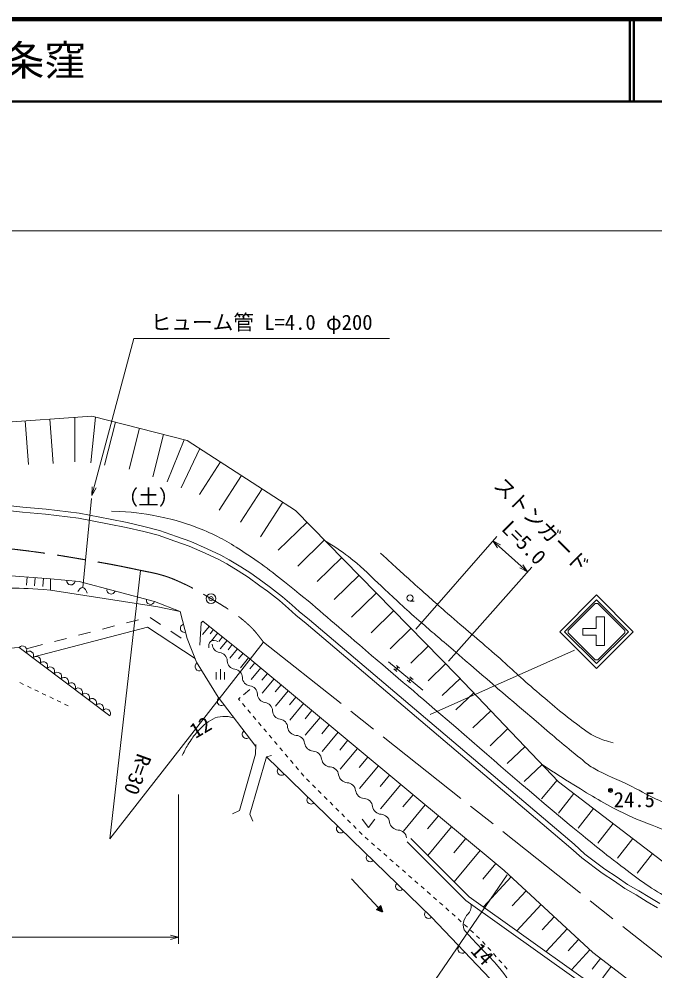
# Model space of a CAD drawing. Units: millimetres, scale not verified. Extents: x 40000 to 680000, y 20000 to 380000.
# Drawn here: x 434765 to 511798, y 264718 to 380000 of the extents above; entities that cross this region are included whole.
import ezdxf
from ezdxf.enums import TextEntityAlignment as Align

# ---------------------------------------------------------------- set-up
doc = ezdxf.new("R2010")
doc.units = ezdxf.units.MM
doc.header["$LTSCALE"] = 1000
doc.header["$PDMODE"] = 32
doc.header["$PDSIZE"] = 500
doc.linetypes.add('CHAIN', pattern=[18.5, 12, -1.5, 3.5, -1.5])
for name, color, linetype, lineweight in [('M-BGD', 7, 'Continuous', 13), ('M-BGD-HTXT', 7, 'Continuous', 13), ('M-BMK', 2, 'CHAIN', 13), ('M-BMK-SRVR', 3, 'Continuous', 13), ('M-STR-HTXT', 7, 'Continuous', 13), ('M-TTL', 2, 'Continuous', 140), ('M-TTL-LINE', 7, 'Continuous', 50), ('M-TTL-TXT', 7, 'Continuous', 13)]:
    doc.layers.add(name, color=color, linetype=linetype, lineweight=lineweight)
doc.styles.add('ＭＳ ゴシック', font='')
doc.styles.get('ＭＳ ゴシック').set_extended_font_data('MS Gothic')

msp = doc.modelspace()

# ---------------------------------------------------------------- linework, layer by layer
at = {"layer": 'M-BGD'}
for p, q in [((421460, 330316), (443602, 331911)), ((435523, 331329), (435903, 326059)), ((438515, 331544), (438901, 326185)), ((441508, 331760), (441544, 326368)), ((444017, 331805), (443482, 326271)), ((443602, 331911), (455133, 328967)), ((446461, 331181), (445129, 325967)), ((449367, 330439), (448105, 325494)), ((452274, 329697), (450960, 324548)), ((454787, 329055), (452717, 323954)), ((455133, 328967), (468259, 320502)), ((456653, 327986), (454414, 323227)), ((459175, 326360), (456623, 322403)), ((461696, 324735), (458988, 320536)), ((464217, 323109), (461601, 319051)), ((442477, 311167), (443547, 321936)), ((466738, 321483), (464025, 317275)), ((468259, 320502), (487855, 300507)), ((469658, 319075), (466175, 315662)), ((471757, 316932), (468517, 313757)), ((473857, 314790), (470889, 311881)), ((424929, 313236), (438559, 312219)), ((435733, 312430), (435659, 311432)), ((475957, 312647), (472953, 309703)), ((436730, 312355), (436656, 311358)), ((437728, 312281), (437653, 311283)), ((438586, 310844), (438559, 312219)), ((451575, 308809), (438586, 310844)), ((478057, 310505), (475054, 307561)), ((482128, 309511), (482628, 309511)), ((454273, 308245), (451575, 308809)), ((480157, 308362), (477413, 305673)), ((447776, 306878), (449228, 307255)), ((450661, 307515), (451913, 306688)), ((456664, 304170), (456809, 306884)), ((456809, 306884), (457037, 307093)), ((457037, 307093), (462733, 302521)), ((441969, 305371), (443421, 305747)), ((444873, 306124), (446324, 306501)), ((453165, 305862), (454417, 305036)), ((457817, 306467), (456999, 305447)), ((458327, 306058), (457918, 305548)), ((458837, 305648), (458062, 304684)), ((482257, 306220), (479724, 303738)), ((439065, 304617), (440517, 304994)), ((459402, 305194), (458948, 304629)), ((459968, 304741), (459147, 303717)), ((435677, 303738), (437613, 304240)), ((460590, 304241), (460091, 303619)), ((461212, 303742), (460297, 302601)), ((461895, 303193), (461347, 302510)), ((484356, 304077), (482214, 301977)), ((462578, 302645), (461599, 301425)), ((462733, 302521), (493519, 276894)), ((479539, 302154), (483664, 298716)), ((458663, 300032), (458663, 300907)), ((459163, 300032), (459163, 301282)), ((459663, 300032), (459663, 300907)), ((463320, 302033), (462705, 301294)), ((464059, 301417), (462883, 300006)), ((480163, 301308), (480547, 300988)), ((480675, 301532), (480355, 301148)), ((480483, 301693), (480867, 301372)), ((486456, 301934), (484314, 299835)), ((464857, 300753), (464192, 299955)), ((465655, 300089), (464220, 298365)), ((481790, 299953), (482174, 299632)), ((482302, 300177), (481982, 299792)), ((482110, 300337), (482494, 300017)), ((488209, 300136), (486037, 298067)), ((487855, 300507), (500122, 287627)), ((434871, 299634), (435322, 299418)), ((435772, 299201), (436223, 298984)), ((436674, 298768), (437124, 298551)), ((462704, 298791), (461939, 298147)), ((466517, 299371), (465800, 298509)), ((467379, 298654), (465829, 296792)), ((437575, 298334), (438025, 298118)), ((438476, 297901), (438927, 297684)), ((439377, 297468), (439828, 297251)), ((461557, 297825), (461347, 297649)), ((461347, 297649), (461494, 297476)), ((468310, 297879), (467535, 296948)), ((489851, 298412), (487678, 296343)), ((440279, 297034), (440729, 296818)), ((461817, 297094), (462140, 296713)), ((462464, 296331), (462787, 295950)), ((469240, 297104), (467567, 295094)), ((463110, 295568), (463433, 295187)), ((470245, 296268), (469409, 295263)), ((471250, 295431), (469443, 293261)), ((491920, 296239), (489747, 294170)), ((463756, 294805), (464080, 294424)), ((464403, 294042), (464726, 293661)), ((472335, 294528), (471432, 293443)), ((493989, 294067), (491816, 291998)), ((465049, 293279), (465372, 292898)), ((473420, 293624), (471469, 291281)), ((463423, 290988), (463434, 292140)), ((465695, 292516), (466019, 292135)), ((466342, 291753), (466665, 291372)), ((474592, 292649), (473617, 291477)), ((475764, 291674), (473657, 289143)), ((496058, 291895), (493885, 289826)), ((461477, 284147), (463423, 290988)), ((464759, 290655), (462737, 283694)), ((465338, 290798), (464759, 290655)), ((466988, 290990), (467311, 290609)), ((477029, 290620), (475976, 289355)), ((467635, 290227), (467958, 289846)), ((468281, 289464), (468604, 289083)), ((478294, 289567), (476020, 286835)), ((498127, 289722), (495954, 287653)), ((468927, 288701), (469251, 288320)), ((479660, 288430), (478523, 287064)), ((469604, 287966), (469958, 287613)), ((470312, 287260), (470666, 286906)), ((481026, 287293), (478570, 284342)), ((499934, 287825), (498067, 285565)), ((500122, 287627), (513309, 277537)), ((471020, 286553), (471374, 286200)), ((482502, 286065), (481274, 284589)), ((501951, 286228), (500128, 283845)), ((471728, 285847), (472082, 285494)), ((472436, 285141), (472790, 284788)), ((483977, 284837), (481325, 281651)), ((460604, 283759), (461477, 284147)), ((462737, 283694), (463076, 282870)), ((473144, 284435), (473498, 284082)), ((473852, 283728), (474206, 283375)), ((504333, 284405), (502510, 282022)), ((474560, 283022), (474914, 282669)), ((476345, 283086), (477095, 282086)), ((477095, 282086), (477845, 283086)), ((485570, 283511), (484244, 281918)), ((506716, 282582), (504893, 280199)), ((475268, 282316), (475621, 281963)), ((475975, 281610), (476329, 281257)), ((487163, 282185), (484278, 278719)), ((476691, 280912), (477067, 280582)), ((477443, 280253), (477819, 279923)), ((488895, 280742), (487453, 279010)), ((509098, 280759), (507275, 278376)), ((478195, 279594), (478572, 279264)), ((490628, 279300), (487480, 275519)), ((478948, 278935), (479324, 278605)), ((479700, 278276), (480076, 277946)), ((511481, 278936), (509658, 276553)), ((480452, 277617), (480828, 277287)), ((481204, 276958), (481580, 276628)), ((492518, 277726), (490945, 275836)), ((493519, 276894), (504272, 266948)), ((475036, 275878), (478326, 272383)), ((481956, 276299), (482332, 275969)), ((482708, 275640), (483084, 275310)), ((494369, 276107), (491015, 272480)), ((483460, 274981), (483836, 274651)), ((496183, 274430), (494505, 272616)), ((484212, 274322), (484589, 273992)), ((484965, 273663), (485341, 273333)), ((478588, 272630), (478064, 272136)), ((478064, 272136), (478820, 271859)), ((478081, 272153), (478114, 272118)), ((478099, 272169), (478165, 272099)), ((478116, 272186), (478215, 272081)), ((478134, 272202), (478265, 272062)), ((478151, 272219), (478316, 272044)), ((478161, 272558), (478326, 272383)), ((478169, 272235), (478366, 272025)), ((478186, 272251), (478417, 272007)), ((478204, 272268), (478467, 271988)), ((478221, 272284), (478517, 271970)), ((478239, 272301), (478568, 271951)), ((478256, 272317), (478618, 271933)), ((478274, 272334), (478668, 271914)), ((478291, 272350), (478719, 271896)), ((478309, 272367), (478769, 271877)), ((478326, 272383), (478820, 271859)), ((478343, 272400), (478804, 271910)), ((478361, 272416), (478789, 271962)), ((478378, 272432), (478773, 272013)), ((478396, 272449), (478758, 272064)), ((478413, 272465), (478742, 272116)), ((478431, 272482), (478727, 272167)), ((478448, 272498), (478712, 272219)), ((478466, 272515), (478696, 272270)), ((478483, 272531), (478681, 272321)), ((478501, 272548), (478665, 272373)), ((478518, 272564), (478650, 272424)), ((478536, 272581), (478634, 272476)), ((478553, 272597), (478619, 272527)), ((478571, 272613), (478604, 272578)), ((478820, 271859), (478588, 272630)), ((485717, 273004), (486093, 272674)), ((486469, 272345), (486845, 272015)), ((497996, 272752), (495068, 269587)), ((487221, 271686), (487597, 271356)), ((487972, 271025), (488338, 270685)), ((499579, 271289), (498115, 269706)), ((488705, 270345), (489071, 270005)), ((501162, 269825), (498606, 267062)), ((489438, 269665), (489805, 269325)), ((490171, 268985), (490538, 268645)), ((490902, 268303), (491236, 267930)), ((491569, 267558), (491903, 267185)), ((502543, 268547), (501265, 267166)), ((492237, 266813), (492570, 266441)), ((503924, 267269), (501694, 264858)), ((504272, 266948), (534037, 244276)), ((492904, 266068), (493238, 265696)), ((493571, 265324), (493905, 264951)), ((505202, 266240), (504207, 264933)), ((506508, 265245), (504622, 262768))]:
    msp.add_line(p, q, dxfattribs=at)
for points in [[(432210, 320607), (435167, 320284), (437979, 320038), (441970, 319570), (445685, 318843), (447753, 318439), (449895, 317930), (451624, 317494), (453627, 316767), (455355, 316153), (457310, 315313), (458951, 314538), (459936, 314005), (461293, 313165), (462504, 312389), (463942, 311339), (464879, 310693), (466301, 309579), (467415, 308609), (468288, 307806), (469548, 306783), (501597, 279605), (502937, 278407), (505385, 276562), (506887, 275592), (508147, 274696), (509528, 273920), (510861, 273097), (512097, 272370)], [(432266, 321205), (435225, 320881), (438041, 320635), (442062, 320163), (445800, 319432), (447880, 319026), (450038, 318513), (451800, 318068), (453830, 317332), (455574, 316712), (457557, 315860), (459222, 315073), (460237, 314524), (461613, 313673), (462843, 312885), (464290, 311829), (465235, 311177), (466683, 310041), (467815, 309057), (468681, 308260), (469932, 307245), (501991, 280057), (503318, 278871), (505728, 277054), (507224, 276089), (508469, 275203), (509833, 274437), (511171, 273610), (512404, 272885)], [(438559, 312219), (442042, 311873), (451171, 309481), (454273, 308245), (455145, 304978), (456260, 302125), (458901, 297860), (463432, 291886)], [(436545, 302775), (450333, 306353), (456093, 302551)], [(445750, 295623), (434765, 303894), (420593, 302899), (410917, 300992)], [(464759, 290655), (476487, 279245), (484728, 271234), (494224, 261266), (500048, 254732)], [(481799, 280349), (488899, 273253), (529256, 244450)], [(482223, 280773), (489288, 273712), (529604, 244939)]]:
    msp.add_lwpolyline(points, dxfattribs=at)
for centre, radius in [((482128, 309886), 375), ((506418, 286586), 150), ((506418, 286586), 120), ((506418, 286586), 90), ((506418, 286586), 60), ((506418, 286586), 30), ((506418, 286586), 20)]:
    msp.add_circle(centre, radius, dxfattribs=at)
for centre, radius, start, end in [((441047, 311972), 500, 174.34012, 354.34012), ((445911, 310859), 500, 165.31259, 345.31259), ((450688, 309608), 500, 165.34944, 345.27575), ((454814, 306217), 500, 104.95125, 284.95125), ((435170, 303552), 530, 326.23616, 139.80864), ((436015, 302916), 530, 326.23616, 139.80864), ((459209, 304323), 1051, 181.87677, 262.55625), ((458936, 302238), 1051, 1.87677, 82.55625), ((436860, 302280), 530, 326.23616, 139.80864), ((437705, 301644), 530, 326.23616, 139.80864), ((461038, 302307), 1051, 181.87677, 262.55625), ((438550, 301007), 530, 326.23616, 139.80864), ((439395, 300371), 530, 326.23616, 139.80864), ((456605, 301568), 500, 121.77069, 301.77069), ((460765, 300222), 1051, 1.87677, 82.55625), ((440240, 299735), 530, 326.23616, 139.80864), ((462867, 300291), 1051, 181.87677, 262.55625), ((441085, 299099), 530, 326.23616, 139.80864), ((441930, 298462), 530, 326.23616, 139.80864), ((462595, 298206), 1051, 1.87677, 82.55625), ((442775, 297826), 530, 326.23616, 139.80864), ((443620, 297190), 530, 326.23616, 139.80864), ((459287, 297352), 500, 127.17345, 307.17345), ((464696, 298275), 1051, 181.87677, 262.55625), ((444465, 296554), 530, 326.23616, 139.80864), ((445310, 295918), 530, 326.23616, 139.80864), ((464424, 296189), 1051, 1.87677, 82.55625), ((466526, 296258), 1051, 181.87677, 262.55625), ((466253, 294173), 1051, 1.87677, 82.55625), ((468405, 294361), 1112, 187.94517, 266.3155), ((462308, 293368), 500, 127.17345, 307.17345), ((468262, 292143), 1112, 7.94517, 86.3155), ((470464, 292450), 1112, 187.94517, 266.3155), ((470321, 290231), 1112, 7.94517, 86.3155), ((472523, 290539), 1112, 187.94517, 266.3155), ((472380, 288320), 1112, 7.94517, 86.3155), ((466551, 288912), 500, 135.78649, 315.78649), ((474582, 288627), 1112, 187.94517, 266.3155), ((474439, 286409), 1112, 7.94517, 86.3155), ((476641, 286716), 1112, 187.94517, 266.3155), ((470135, 285425), 500, 135.78649, 315.78649), ((476498, 284497), 1112, 7.94517, 86.3155), ((478700, 284804), 1112, 187.94517, 266.3155), ((478557, 282586), 1112, 7.94517, 86.3155), ((480759, 282893), 1112, 187.94517, 266.3155), ((473719, 281939), 500, 135.78649, 315.78649), ((480616, 280674), 1112, 7.94517, 86.3155), ((477303, 278452), 500, 135.80793, 315.80793), ((480888, 274967), 500, 135.80793, 315.80793), ((484370, 271582), 500, 135.84478, 315.77108), ((488422, 267356), 500, 133.60934, 313.60934)]:
    msp.add_arc(centre, radius, start, end, dxfattribs=at)
for points, knots in [([(445972, 320419), (448602, 320269), (449460, 320219), (451643, 319765), (453837, 319309), (455057, 318943), (457131, 318093), (459153, 317265), (460205, 316594), (462038, 315403), (464531, 313784), (465828, 312724), (468144, 310860), (471277, 308339), (472932, 306806), (475995, 304200), (480151, 300662), (482477, 298677), (486626, 295131), (492406, 290193), (495551, 287316), (501410, 282473), (503828, 280475), (505181, 279352), (507680, 277457), (509799, 275851), (510980, 274912), (513305, 273623), (514906, 272735), (515890, 272403), (517594, 271733), (519629, 270933), (520758, 270431), (522864, 269843), (524755, 269314), (525829, 269043), (527771, 268752), (530341, 268368), (531803, 268276), (534400, 268180), (536840, 268090), (538211, 268151), (540651, 268253), (542529, 268331), (543596, 268301), (545449, 268616), (547089, 268895), (547957, 269286), (549556, 269743), (550599, 270041), (551242, 270229), (552012, 270463)], [0, 0, 0, 0, 1, 1, 1, 2, 2, 2, 3, 3, 3, 4, 4, 4, 5, 5, 5, 6, 6, 6, 7, 7, 7, 8, 8, 8, 9, 9, 9, 10, 10, 10, 11, 11, 11, 12, 12, 12, 13, 13, 13, 14, 14, 14, 15, 15, 15, 16, 16, 16, 17, 17, 17, 17]), ([(471969, 316716), (473272, 315925), (473658, 315659), (474680, 314897), (476189, 313771), (476874, 312942), (478266, 311674), (479983, 310110), (480899, 309183), (482640, 307646), (484149, 306313), (485015, 305590), (486541, 304278), (490885, 300543), (493304, 298434), (497674, 294730), (499665, 293043), (500754, 292064), (502799, 290442), (503373, 289986), (503658, 289670), (504297, 289311), (506070, 288313), (507166, 287954), (508991, 287057), (510313, 286407), (511004, 285939), (512354, 285349), (513477, 284858), (514138, 284636), (515334, 284368), (516052, 284207), (516317, 284153), (517188, 284040)], [0, 0, 0, 0, 1, 1, 1, 2, 2, 2, 3, 3, 3, 4, 4, 4, 5, 5, 5, 6, 6, 6, 7, 7, 7, 8, 8, 8, 9, 9, 9, 10, 10, 10, 11, 11, 11, 11]), ([(478563, 315309), (480596, 313448), (481112, 312973), (482761, 311492), (484287, 310122), (485140, 309351), (486686, 308003), (488907, 306068), (490193, 305034), (492411, 303096), (494262, 301479), (495225, 300488), (497100, 298898), (499096, 297205), (500176, 296203), (502279, 294646), (503219, 293950), (503717, 293481), (504787, 293010), (505527, 292685), (505842, 292578), (506750, 292356)], [0, 0, 0, 0, 1, 1, 1, 2, 2, 2, 3, 3, 3, 4, 4, 4, 5, 5, 5, 6, 6, 6, 7, 7, 7, 7]), ([(369013, 292583), (375262, 294794), (376846, 295350), (381852, 297163), (385786, 298587), (387971, 299436), (391911, 300843), (396211, 302378), (398595, 303318), (402951, 304687), (408348, 306382), (411479, 306957), (416936, 308448), (419584, 309172), (421021, 309771), (423708, 310332), (425443, 310695), (426427, 310870), (428191, 311035), (430248, 311227), (431414, 311136), (433480, 311096), (435476, 311056), (436146, 311012), (438586, 310844)], [0, 0, 0, 0, 1, 1, 1, 2, 2, 2, 3, 3, 3, 4, 4, 4, 5, 5, 5, 6, 6, 6, 7, 7, 7, 8, 8, 8, 8]), ([(441893, 310665), (442018, 310867), (442219, 311171), (442477, 311167), (442773, 311162), (442915, 310717), (443004, 310459)], [0, 0, 0, 0, 1, 1, 1, 2, 2, 2, 2]), ([(457744, 303866), (457729, 304129), (457729, 304404), (457951, 304606), (458213, 304845), (458564, 304709), (458857, 304609)], [0, 0, 0, 0, 1, 1, 1, 2, 2, 2, 2]), ([(454527, 290794), (454876, 291522), (454985, 291750), (455351, 292321), (455716, 292889), (455936, 293204), (456393, 293702), (457025, 294390), (457414, 294780), (458234, 295228), (458663, 295463), (458958, 295506), (459446, 295543), (459975, 295583), (460219, 295514), (460792, 295366)], [0, 0, 0, 0, 1, 1, 1, 2, 2, 2, 3, 3, 3, 4, 4, 4, 5, 5, 5, 5]), ([(498127, 289722), (499940, 288517), (500439, 288202), (501950, 287272), (504249, 285857), (505527, 285029), (507959, 283856), (509781, 282977), (510855, 282598), (512735, 281851), (514669, 281082), (515732, 280588), (517715, 279961), (519622, 279357), (520729, 279135), (522695, 278761), (523987, 278515), (524730, 278496), (526038, 278361), (526747, 278288), (527144, 278209), (527856, 278216), (528456, 278222), (528786, 278327), (529382, 278398), (530106, 278483), (530531, 278431), (531236, 278616), (531823, 278769), (532052, 278864), (532690, 279161)], [0, 0, 0, 0, 1, 1, 1, 2, 2, 2, 3, 3, 3, 4, 4, 4, 5, 5, 5, 6, 6, 6, 7, 7, 7, 8, 8, 8, 9, 9, 9, 10, 10, 10, 10]), ([(489550, 272788), (489551, 272479), (489534, 272340), (489447, 272069), (489320, 271673), (489008, 271575), (488833, 271197), (488634, 270765), (488548, 270476), (488591, 270002), (488636, 269508), (489032, 269364), (489350, 268984), (490628, 267460), (491520, 266763), (492815, 265254), (493853, 264046), (494177, 263167), (495202, 261947), (496667, 260203), (497638, 259360), (499162, 257669), (500069, 256662), (500613, 256125), (501440, 255052), (502298, 253939), (502563, 253506), (503451, 252071)], [0, 0, 0, 0, 1, 1, 1, 2, 2, 2, 3, 3, 3, 4, 4, 4, 5, 5, 5, 6, 6, 6, 7, 7, 7, 8, 8, 8, 9, 9, 9, 9])]:
    msp.add_open_spline(points, degree=3, knots=knots, dxfattribs=at)
msp.add_point((506418, 286586), dxfattribs=at)
at = {"layer": 'M-BGD-HTXT'}
for p, q in [((504867, 309222), (508134, 305955)), ((504663, 307617), (505670, 307617)), ((504663, 306208), (504663, 307617)), ((505670, 307617), (505670, 304128)), ((503053, 306208), (503053, 305403)), ((504663, 306208), (503053, 306208)), ((508579, 305806), (504719, 301946)), ((509173, 305806), (504719, 301352)), ((504663, 305403), (503053, 305403)), ((504663, 304128), (504663, 305403)), ((484554, 295769), (502045, 303549)), ((505670, 304128), (504663, 304128))]:
    msp.add_line(p, q, dxfattribs=at)
for points in [[(504719, 301352), (500264, 305806), (504719, 310261), (509173, 305806)], [(504719, 301946), (500858, 305806), (504719, 309667), (508579, 305806)], [(508134, 305955), (508134, 305658), (504867, 302391), (504570, 302391), (501303, 305658), (501303, 305955), (504570, 309222), (504867, 309222)]]:
    msp.add_lwpolyline(points, dxfattribs=at)
at = {"layer": 'M-BMK'}
msp.add_line((464370, 304550), (536322, 247605), dxfattribs=at)
msp.add_open_spline([(425969, 316649), (433775, 315826), (435939, 315700), (442257, 314604), (444969, 314134), (446490, 313876), (449181, 313296), (450430, 313027), (451149, 312945), (452369, 312565), (453172, 312314), (453605, 312120), (454372, 311773), (455848, 311106), (456624, 310625), (458022, 309807), (459175, 309132), (459819, 308747), (460908, 307973), (461544, 307521), (461892, 307250), (462469, 306724), (463303, 305964), (463550, 305602), (464370, 304550)], degree=3, knots=[0, 0, 0, 0, 1, 1, 1, 2, 2, 2, 3, 3, 3, 4, 4, 4, 5, 5, 5, 6, 6, 6, 7, 7, 7, 8, 8, 8, 8], dxfattribs=at)
at = {"layer": 'M-BMK-SRVR'}
msp.add_circle((458022, 309807), 600, dxfattribs=at)
msp.add_point((458022, 309807), dxfattribs=at)
at = {"layer": 'M-STR-HTXT'}
for p, q in [((562792, 354346), (96507, 354346)), ((443602, 322311), (448656, 341311)), ((448656, 341311), (479651, 341311)), ((443602, 322311), (443618, 323342)), ((443602, 322311), (444101, 323213)), ((482844, 306100), (492623, 317337)), ((492162, 316807), (496359, 313039)), ((492162, 316807), (492739, 315953)), ((492162, 316807), (493073, 316325)), ((486782, 302234), (496872, 313617)), ((496359, 313039), (495782, 313893)), ((449480, 313197), (445766, 280724)), ((496359, 313039), (495448, 313521)), ((445766, 280724), (464349, 304516)), ((454098, 286094), (454098, 268023)), ((481714, 258620), (493901, 276374)), ((386181, 268797), (454098, 268797)), ((454098, 268797), (453098, 269047)), ((454098, 268797), (453098, 268547))]:
    msp.add_line(p, q, dxfattribs=at)
at = {"layer": 'M-TTL'}
msp.add_line((680000, 380000), (40000, 380000), dxfattribs=at)
at = {"layer": 'M-TTL-LINE'}
for p, q in [((508747, 380000), (508747, 370000)), ((509247, 380000), (509247, 370000)), ((40000, 370000), (680000, 370000))]:
    msp.add_line(p, q, dxfattribs=at)

# ---------------------------------------------------------------- texts
at = {"layer": 'M-BGD', "style": 'ＭＳ ゴシック'}
for s, p in [('（土）', (450444, 322092)), ('24.5', (509296, 285471))]:
    msp.add_text(s, height=1833, dxfattribs=at).set_placement(p, align=Align.MIDDLE_CENTER)
for s, rotation, p in [('12', 30.651, (456748, 294235)), ('14', 312.847, (490889, 266774))]:
    msp.add_text(s, height=1833, rotation=rotation, dxfattribs=at).set_placement(p, align=Align.MIDDLE_CENTER)
at = {"layer": 'M-STR-HTXT', "style": 'ＭＳ ゴシック'}
msp.add_text('ヒューム管 L=4.0 φ200', height=1833, dxfattribs=at).set_placement((464154, 341811), align=Align.BOTTOM_CENTER)
for s, rotation, p in [('ストンガード', 315, (497049, 317711)), ('L=5.0', 315, (494896, 315558)), ('R=30', 250.146, (447754, 289014))]:
    msp.add_text(s, height=1833, rotation=rotation, dxfattribs=at).set_placement(p, align=Align.BOTTOM_CENTER)
at = {"layer": 'M-TTL-TXT', "style": 'ＭＳ ゴシック'}
msp.add_text('地 名      長門市三隅下二条窪', height=3666, dxfattribs=at).set_placement((370380, 375000), align=Align.MIDDLE_LEFT)

doc.saveas('drawing.dxf')
